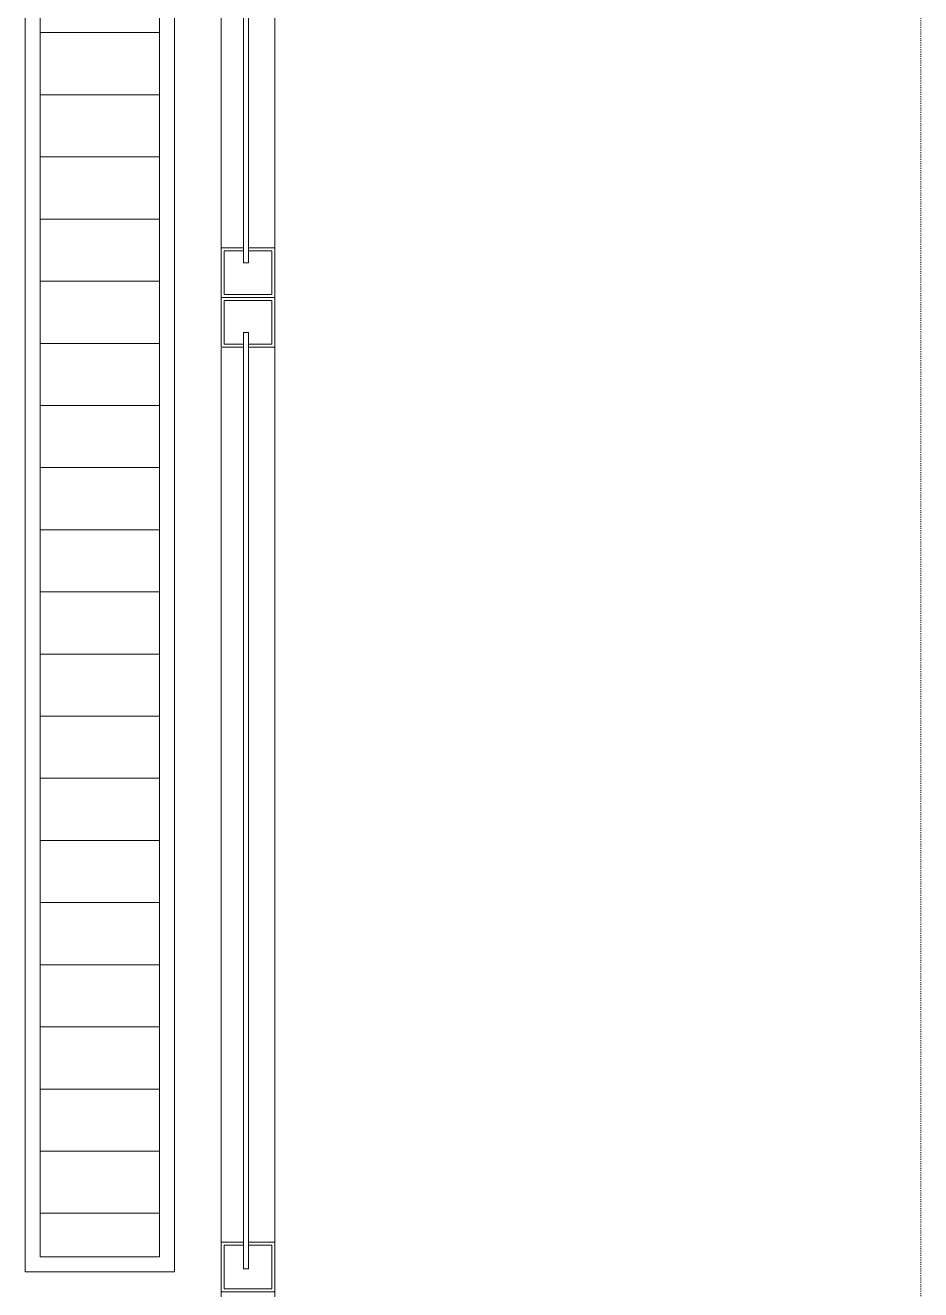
# Model space of a CAD drawing. Extents: x -2749 to 11890, y 0 to 8245.
# Drawn here: x 1772.1 to 1862.2, y 3286.1 to 3413.2 of the extents above; entities that cross this region are included whole.
import ezdxf

# ---------------------------------------------------------------- set-up
doc = ezdxf.new("R2010")
doc.units = 0
doc.header["$MEASUREMENT"] = 0
doc.linetypes.add('DOT2', pattern=[0.125, 0, -0.125])
doc.layers.get('0').update_dxf_attribs({"color": 9, "lineweight": 9})
for name, color, linetype, lineweight in [('06D', 9, 'Continuous', 9), ('10', 9, 'Continuous', 9), ('15', 9, 'Continuous', 9), ('20', 9, 'DOT2', 9)]:
    doc.layers.add(name, color=color, linetype=linetype, lineweight=lineweight)

# ---------------------------------------------------------------- blocks, each defined once
blk = doc.blocks.new('p-seksiyonel-5851')
at = {"layer": '06D'}
for points in [[(-13.45, 2.7), (-297.66, 2.7)], [(86.65, 2.7), (-3.35, 2.7)], [(-13.35, -2.7), (-297.66, -2.7)], [(86.65, -2.7), (-3.35, -2.7)]]:
    blk.add_lwpolyline(points, dxfattribs=at)
at = {"layer": '10'}
for points in [[(-103.35, -0.05), (-103.35, -2.7), (-108.35, -2.7), (-108.35, 2.7), (-103.35, 2.7), (-103.35, 0.45)], [(-13.35, -0.05), (-13.35, -2.7), (-8.35, -2.7), (-8.35, 2.7), (-13.35, 2.7), (-13.35, 0.45)], [(-3.35, -0.05), (-3.35, -2.7), (-8.35, -2.7), (-8.35, 2.7), (-3.35, 2.7), (-3.35, 0.45)], [(-103.65, -0.05), (-103.65, -2.4), (-108.05, -2.4), (-108.05, 2.4), (-103.65, 2.4), (-103.65, 0.45)], [(-13.05, -0.05), (-13.05, -2.4), (-8.65, -2.4), (-8.65, 2.4), (-13.05, 2.4), (-13.05, 0.45)], [(-3.65, -0.05), (-3.65, -2.4), (-8.05, -2.4), (-8.05, 2.4), (-3.65, 2.4), (-3.65, 0.45)]]:
    blk.add_lwpolyline(points, dxfattribs=at)
at = {"layer": '15'}
blk.add_lwpolyline([(-106.05, -0.05), (-11.85, -0.05), (-11.85, 0.45), (-106.05, 0.45), (-106.05, -0.05)], dxfattribs=at)
blk.add_lwpolyline([(88.05, 0.45), (-4.85, 0.45), (-4.85, -0.05), (88.05, -0.05)], close=True, dxfattribs=at)
at = {"layer": '20'}
blk.add_lwpolyline([(-316.7, -1.22), (-316.7, -67.69), (99.99, -67.69), (99.99, -1.22)], dxfattribs=at)

msp = doc.modelspace()

# ---------------------------------------------------------------- hatches: boundary and pattern name
at = {"layer": '06D'}
h = msp.add_hatch(dxfattribs=at)
h.set_pattern_fill('ANSI31', color=256, scale=50, angle=135, style=0)
h.set_pattern_definition([(180, (491865.614, 158699.999), (-1e-15, -6.25), [])])
h.paths.add_polyline_path([(1785.56, 3289.37), (1773.56, 3289.37), (1773.56, 3682.37), (1785.56, 3682.37)])

# ---------------------------------------------------------------- linework, layer by layer
for points in [[(1787.06, 3287.87), (1772.06, 3287.87), (1772.06, 3683.87), (1787.06, 3683.87)], [(1785.56, 3289.37), (1773.56, 3289.37), (1773.56, 3682.37), (1785.56, 3682.37)]]:
    msp.add_lwpolyline(points, close=True, dxfattribs=at)

# ---------------------------------------------------------------- block references
at = {"rotation": 89.99999999999999}
msp.add_blockref('p-seksiyonel-5851', (1794.47, 3394.21), dxfattribs=at)

doc.saveas('drawing.dxf')
